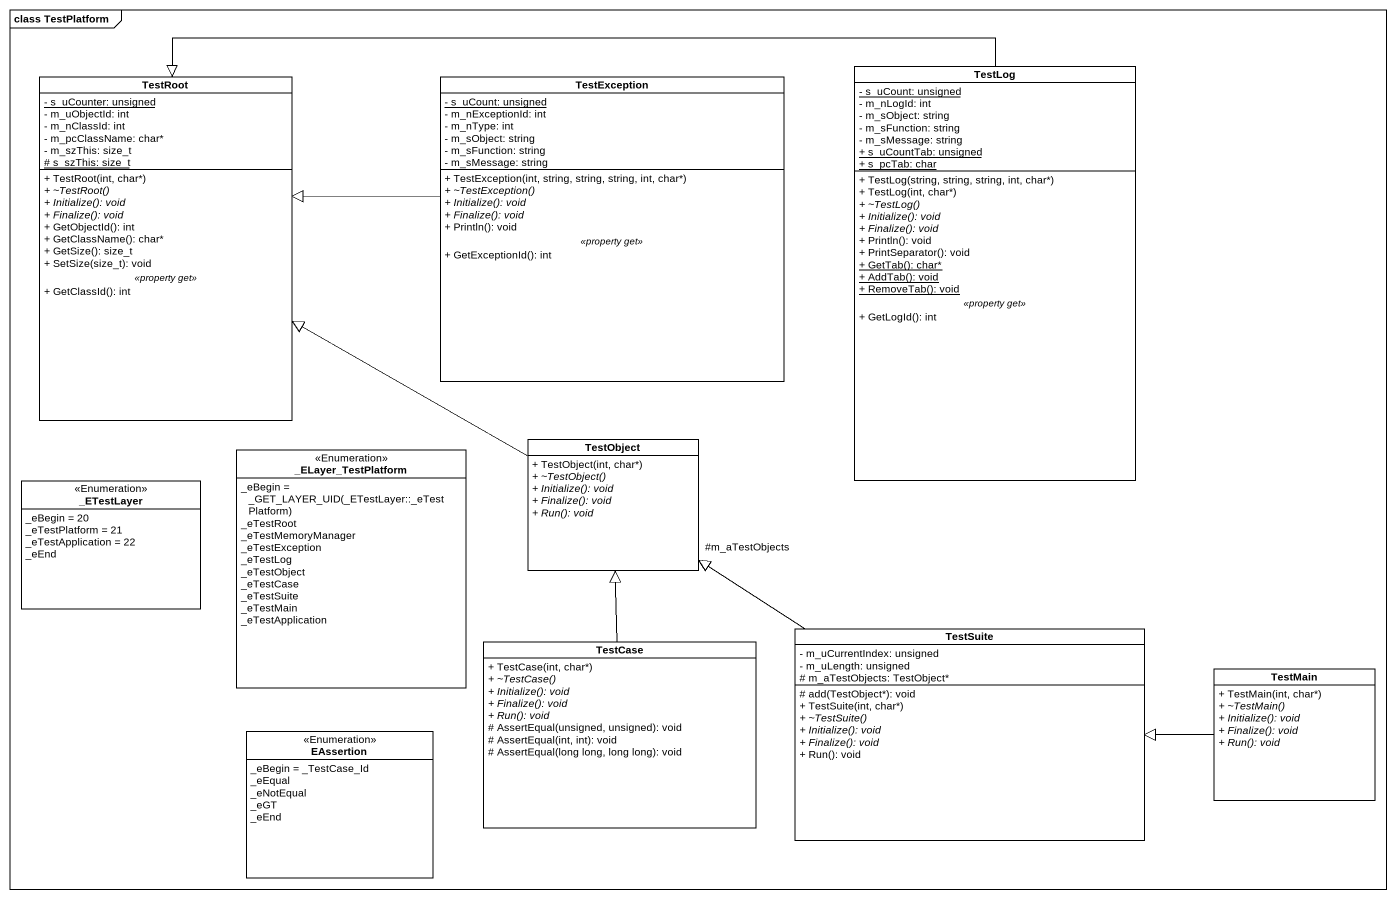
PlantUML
@startuml
mainframe class TestPlatform
hide circle
hide empty members
skinparam classAttributeIconSize 0
class TestRoot {
  {static} - s_uCounter: unsigned
  - m_uObjectId: int
  - m_nClassId: int
  - m_pcClassName: char*
  - m_szThis: size_t
  {static} # s_szThis: size_t
  --
  + TestRoot(int, char*)
  {abstract} + ~TestRoot()
  {abstract} + Initialize(): void
  {abstract} + Finalize(): void
  + GetObjectId(): int
  + GetClassName(): char*
  + GetSize(): size_t
  + SetSize(size_t): void
  .. <<property get>> ..
  + GetClassId(): int
}
class TestException {
  {static} - s_uCount: unsigned
  - m_nExceptionId: int
  - m_nType: int
  - m_sObject: string
  - m_sFunction: string
  - m_sMessage: string
  --
  + TestException(int, string, string, string, int, char*)
  {abstract} + ~TestException()
  {abstract} + Initialize(): void
  {abstract} + Finalize(): void
  + Println(): void
  .. <<property get>> ..
  + GetExceptionId(): int
}
class TestLog {
  {static} - s_uCount: unsigned
  - m_nLogId: int
  - m_sObject: string
  - m_sFunction: string
  - m_sMessage: string
  {static} + s_uCountTab: unsigned
  {static} + s_pcTab: char
  --
  + TestLog(string, string, string, int, char*)
  + TestLog(int, char*)
  {abstract} + ~TestLog()
  {abstract} + Initialize(): void
  {abstract} + Finalize(): void
  + Println(): void
  + PrintSeparator(): void
  {static} + GetTab(): char*
  {static} + AddTab(): void
  {static} + RemoveTab(): void
  .. <<property get>> ..
  + GetLogId(): int
}
class TestObject {
  + TestObject(int, char*)
  {abstract} + ~TestObject()
  {abstract} + Initialize(): void
  {abstract} + Finalize(): void
  {abstract} + Run(): void
}
enum "_ETestLayer" as ETestLayer <<Enumeration>> {
  _eBegin = 20
  _eTestPlatform = 21
  _eTestApplication = 22
  _eEnd
}
enum "_ELayer_TestPlatform" as ELayer_TestPlatform <<Enumeration>> {
  {field} _eBegin = _GET_LAYER_UID(_ETestLayer::_eTestPlatform)
  _eTestRoot
  _eTestMemoryManager
  _eTestException
  _eTestLog
  _eTestObject
  _eTestCase
  _eTestSuite
  _eTestMain
  _eTestApplication
}
class TestCase {
  + TestCase(int, char*)
  {abstract} + ~TestCase()
  {abstract} + Initialize(): void
  {abstract} + Finalize(): void
  {abstract} + Run(): void
  # AssertEqual(unsigned, unsigned): void
  # AssertEqual(int, int): void
  # AssertEqual(long long, long long): void
}
class TestSuite {
  - m_uCurrentIndex: unsigned
  - m_uLength: unsigned
  # m_aTestObjects: TestObject*
  # add(TestObject*): void
  + TestSuite(int, char*)
  {abstract} + ~TestSuite()
  {abstract} + Initialize(): void
  {abstract} + Finalize(): void
  + Run(): void
}
class TestMain {
  + TestMain(int, char*)
  {abstract} + ~TestMain()
  {abstract} + Initialize(): void
  {abstract} + Finalize(): void
  {abstract} + Run(): void
}
enum EAssertion <<Enumeration>> {
  _eBegin = _TestCase_Id
  _eEqual
  _eNotEqual
  _eGT
  _eEnd
}
TestException -left-|> TestRoot
TestLog -left-|> TestRoot
TestObject -left-|> TestRoot
TestCase -up-|> TestObject
TestSuite -up-> "#m_aTestObjects" TestObject
TestSuite -up-|> TestObject
TestMain -left-|> TestSuite
@enduml
